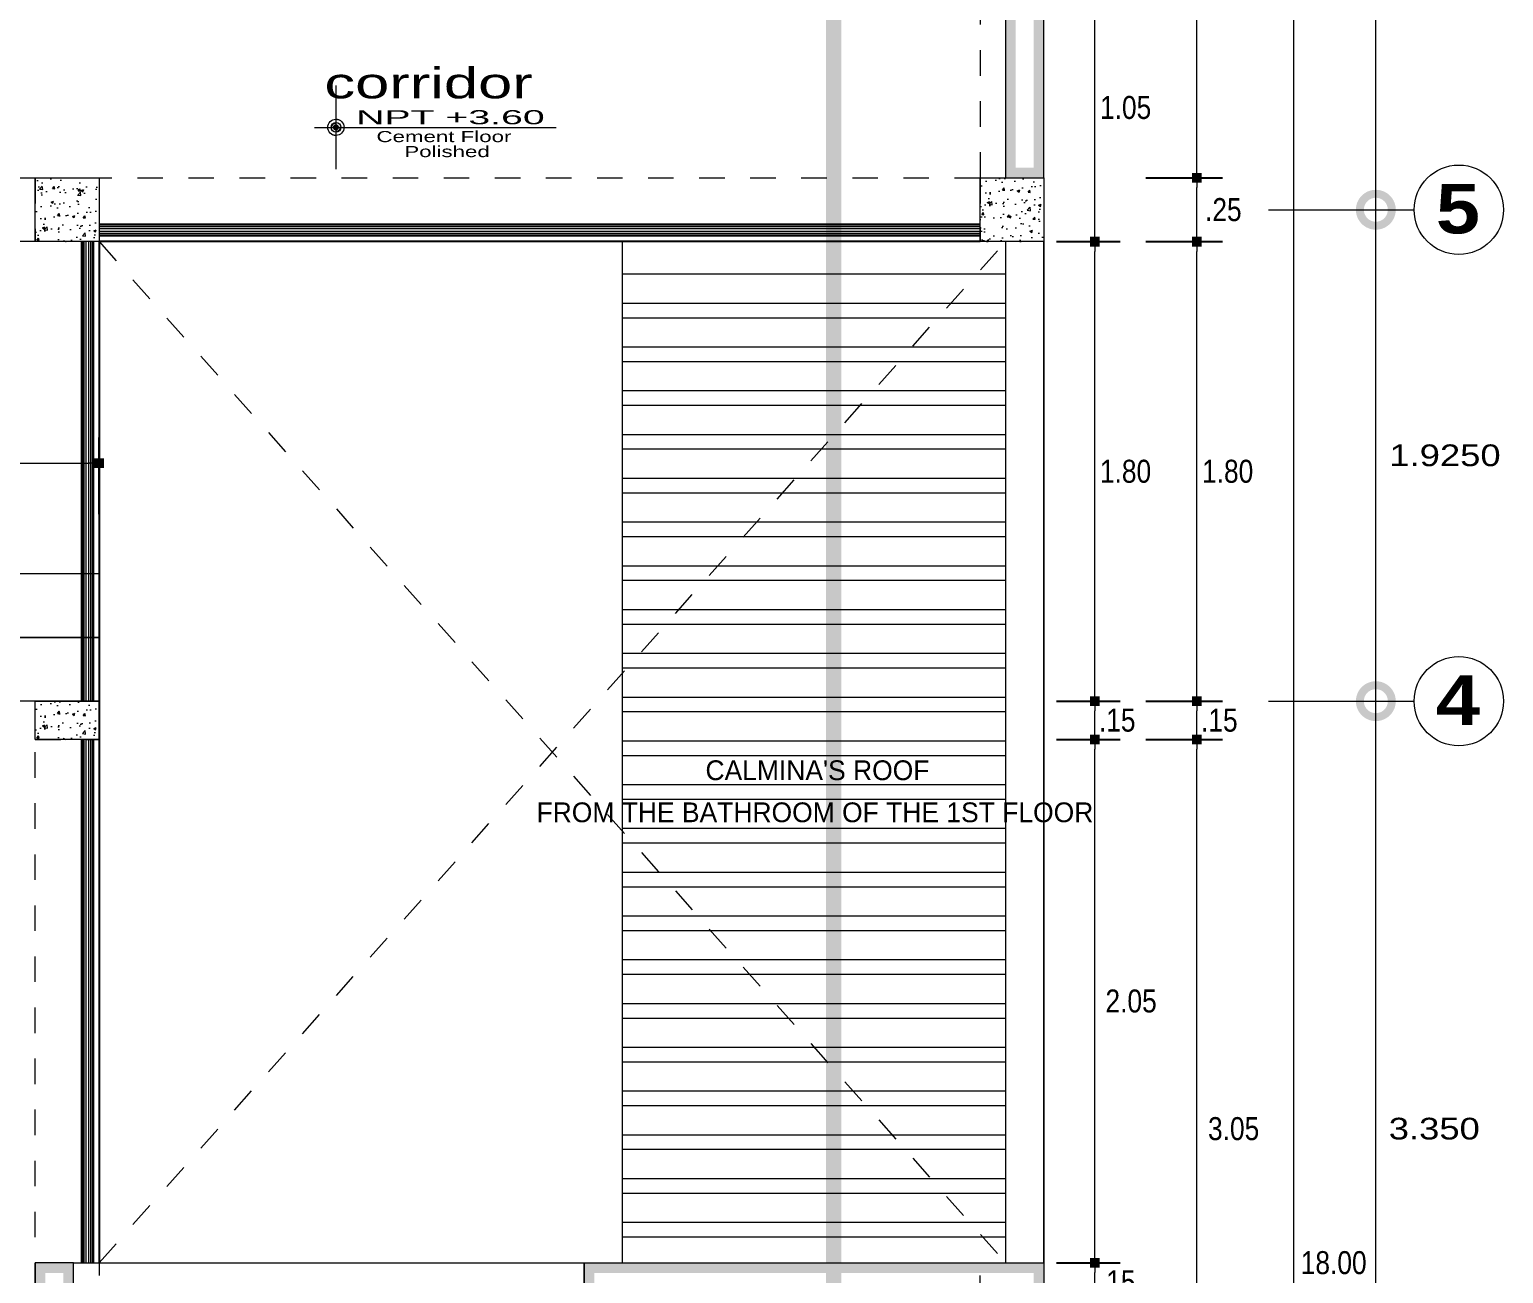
# Model space of a CAD drawing. Header units: millimetres. Extents: x 1555 to 3397, y 790 to 1592.
# Drawn here: x 1661.67 to 1667.45, y 809.79 to 814.66 of the extents above; entities that cross this region are included whole.
import ezdxf
from ezdxf.enums import TextEntityAlignment as Align

# ---------------------------------------------------------------- set-up
doc = ezdxf.new("R2010")
doc.units = ezdxf.units.MM
for name, pattern in [('ACAD_ISO10W100', [18.5, 12, -3, 0.5, -3]), ('DASHDOT', [1, 0.5, -0.25, 0, -0.25]), ('HIDDEN2', [4.7625, 3.175, -1.5875])]:
    doc.linetypes.add(name, pattern=pattern)
doc.layers.get('0').update_dxf_attribs({"lineweight": 5})
doc.layers.get('Defpoints').update_dxf_attribs({"lineweight": 5})
for name, color, linetype, lineweight in [('0-Columna', 253, 'Continuous', 13), ('0-Hach de Muro Alto', 145, 'Continuous', 5), ('0-Muro Alto', 145, 'Continuous', 5), ('02', 2, 'Continuous', 5), ('BARANDAS', 129, 'Continuous', 9), ('COTA', 250, 'Continuous', 9), ('COTA INTERIOE', 22, 'Continuous', 9), ('COTAS', 7, 'Continuous', 9), ('NOMBRES', 7, 'Continuous', 0), ('SIMBOLO CORTES', 10, 'DASHDOT', 5), ('SOMBRA01', 250, 'Continuous', 20), ('TEXT2', 7, 'Continuous', 9), ('TEXTURA VARIOS', 251, 'Continuous', 9), ('TEXTURAS ACHURADOS', 47, 'Continuous', 5)]:
    doc.layers.add(name, color=color, linetype=linetype, lineweight=lineweight)
for name, color, linetype, lineweight, true_color in [('BARANDA DETALLES', 7, 'Continuous', 13, 0x818979), ('CIR EJES', 7, 'Continuous', 9, 0x8b8e7a), ('ejes', 7, 'DASHDOT', 5, 0x6c7360), ('ESCALERA', 7, 'Continuous', 9, 0xb55e94), ('PISO', 7, 'Continuous', 9, 0x919479), ('PISO LM', 7, 'Continuous', 25, 0x484242), ('PROYECCION DE VIGA', 7, 'HIDDEN2', 9, 0xd4bc9d), ('PROYECCION01', 7, 'HIDDEN2', 9, 0x6c4856), ('TECHO 01', 7, 'Continuous', 5, 0x535958), ('TEXTO', 7, 'Continuous', 20, 0x51594d)]:
    doc.layers.add(name, color=color, linetype=linetype, lineweight=lineweight, true_color=true_color)
doc.styles.add('BLACK', font='', dxfattribs={"height": 0.15})
doc.styles.add('DETALLES', font='techl___.ttf')
doc.styles.add('ROMAND', font='', dxfattribs={"height": 2})
doc.styles.add('STYLE1', font='arial.ttf', dxfattribs={"width": 2, "height": 0.065})
doc.styles.add('STYLE1-50EJES', font='swissel.ttf', dxfattribs={"width": 1.2, "height": 0.085})
doc.styles.add('TEXTO-AMBIENTES', font='GOTHIC.TTF', dxfattribs={"width": 1.5, "height": 0.125})
doc.styles.get('BLACK').set_extended_font_data('Arial Black')
doc.styles.get('ROMAND').set_extended_font_data('Air Conditioner')
doc.dimstyles.new('50$0', dxfattribs={"dimscale": 0, "dimtxt": 0.09, "dimasz": 0.038, "dimexe": 0.1, "dimexo": 0.05, "dimgap": 0.02, "dimtad": 2, "dimtih": 1, "dimtoh": 1, "dimlfac": -1, "dimzin": 4, "dimdsep": 46, "dimtxsty": 'DETALLES', "dimblk": 'BOXFILLED', "dimcen": 2.5, "dimclrd": 256, "dimclre": 256, "dimclrt": 256, "dimazin": 0, "dimtfac": 1, "dimtmove": 0, "dimatfit": 2, "dimldrblk": 'DOT', "dimfxl": 0.2, "dimfxlon": 1, "dimtolj": 1, "dimtzin": 0, "dimlwd": -1, "dimarcsym": 0})
doc.dimstyles.new('DIM-1-50ejes', dxfattribs={"dimtxt": 0.085, "dimasz": 0.25, "dimexe": 0.15, "dimexo": 0.18, "dimgap": 0.03, "dimtad": 2, "dimtih": 1, "dimtoh": 1, "dimzin": 0, "dimdsep": 46, "dimtxsty": 'STYLE1-50EJES', "dimblk1": 'DOTSMALL', "dimblk2": 'DOTSMALL', "dimsah": 1, "dimcen": 2.75, "dimclrd": 256, "dimclre": 256, "dimclrt": 256, "dimazin": 0, "dimtfac": 1, "dimtix": 1, "dimtmove": 0, "dimatfit": 3, "dimldrblk": 'DOTSMALL', "dimfxl": 1, "dimfxlon": 1, "dimtolj": 1, "dimtzin": 0, "dimlwd": -1, "dimlwe": -1, "dimarcsym": 0})

# ---------------------------------------------------------------- blocks, each defined once
blk = doc.blocks.new('_BOXFILLED')
at = {"color": 0, "linetype": 'ByBlock'}
blk.add_line((-0.5, 0), (-1, 0), dxfattribs=at)
blk.add_solid([(-0.5, 0.5), (0.5, 0.5), (-0.5, -0.5), (0.5, -0.5)], dxfattribs=at)
blk = doc.blocks.new('*D235')
at = {"layer": 'COTA', "lineweight": -2, "transparency": 16777216}
for p, q in [((1666.4234, 818.8332), (1666.7234, 818.8332)), ((1666.4234, 800.8332), (1666.7234, 800.8332))]:
    blk.add_line(p, q, dxfattribs=at)
at = {"layer": 'COTA', "transparency": 16777216}
blk.add_line((1666.6234, 800.8712), (1666.6234, 818.7952), dxfattribs=at)
at = {"layer": 'Defpoints', "color": 0, "transparency": 16777216}
for p in [(1665.6452, 818.8332), (1666.6234, 818.8332), (1665.6452, 800.8332)]:
    blk.add_point(p, dxfattribs=at)
at = {"layer": 'COTA', "transparency": 16777216, "xscale": 0.038, "yscale": 0.038, "zscale": 0.038}
for p, rotation in [((1666.6234, 818.8332), 90), ((1666.6234, 800.8332), 270)]:
    blk.add_blockref('_BOXFILLED', p, dxfattribs=dict(at, rotation=rotation))
at = {"layer": 'COTA', "transparency": 16777216, "insert": (1666.7801, 809.8332), "char_height": 0.09, "attachment_point": 5, "style": 'DETALLES'}
blk.add_mtext('\\A1;18.00', dxfattribs=at)
blk = doc.blocks.new('_Dot')
at = {"layer": '02', "color": 0, "lineweight": -2}
blk.add_line((-0.5, 0), (-1, 0), dxfattribs=at)
at = {"layer": '02', "color": 0, "const_width": 0.5}
blk.add_lwpolyline([(-0.25, 0, 1), (0.25, 0, 1)], format="xyb", close=True, dxfattribs=at)
blk = doc.blocks.new('*D238')
at = {"layer": 'COTA', "lineweight": -2, "transparency": 16777216}
for p, q in [((1665.6952, 812.0332), (1665.9442, 812.0332)), ((1665.6952, 811.8832), (1665.9442, 811.8832))]:
    blk.add_line(p, q, dxfattribs=at)
at = {"layer": 'COTA', "transparency": 16777216}
blk.add_line((1665.8442, 811.9212), (1665.8442, 811.9952), dxfattribs=at)
at = {"layer": 'Defpoints', "color": 0, "transparency": 16777216}
for p in [(1665.6452, 812.0332), (1665.8442, 812.0332), (1665.6452, 811.8832)]:
    blk.add_point(p, dxfattribs=at)
at = {"layer": 'COTA', "transparency": 16777216, "xscale": 0.038, "yscale": 0.038, "zscale": 0.038}
for p, rotation in [((1665.8442, 812.0332), 90), ((1665.8442, 811.8832), 270)]:
    blk.add_blockref('_BOXFILLED', p, dxfattribs=dict(at, rotation=rotation))
at = {"layer": 'COTA', "transparency": 16777216, "insert": (1665.9324, 811.9582), "char_height": 0.09, "attachment_point": 5, "style": 'DETALLES'}
blk.add_mtext('\\A1;.15', dxfattribs=at)
blk = doc.blocks.new('*D239')
at = {"layer": 'COTA', "lineweight": -2, "transparency": 16777216}
for p, q in [((1665.6952, 813.8332), (1665.9442, 813.8332)), ((1665.6952, 812.0332), (1665.9442, 812.0332))]:
    blk.add_line(p, q, dxfattribs=at)
at = {"layer": 'COTA', "transparency": 16777216}
blk.add_line((1665.8442, 812.0712), (1665.8442, 813.7952), dxfattribs=at)
at = {"layer": 'Defpoints', "color": 0, "transparency": 16777216}
for p in [(1665.6452, 813.8332), (1665.8442, 813.8332), (1665.6452, 812.0332)]:
    blk.add_point(p, dxfattribs=at)
at = {"layer": 'COTA', "transparency": 16777216, "xscale": 0.038, "yscale": 0.038, "zscale": 0.038}
for p, rotation in [((1665.8442, 813.8332), 90), ((1665.8442, 812.0332), 270)]:
    blk.add_blockref('_BOXFILLED', p, dxfattribs=dict(at, rotation=rotation))
at = {"layer": 'COTA', "transparency": 16777216, "insert": (1665.9649, 812.9332), "char_height": 0.09, "attachment_point": 5, "style": 'DETALLES'}
blk.add_mtext('\\A1;1.80', dxfattribs=at)
blk = doc.blocks.new('*D240')
at = {"layer": 'COTA', "lineweight": -2, "transparency": 16777216}
for p, q in [((1665.6952, 814.8832), (1665.9442, 814.8832)), ((1665.6952, 813.8332), (1665.9442, 813.8332))]:
    blk.add_line(p, q, dxfattribs=at)
at = {"layer": 'COTA', "transparency": 16777216}
blk.add_line((1665.8442, 813.8712), (1665.8442, 814.8452), dxfattribs=at)
at = {"layer": 'Defpoints', "color": 0, "transparency": 16777216}
for p in [(1665.6452, 814.8832), (1665.8442, 814.8832), (1665.6452, 813.8332)]:
    blk.add_point(p, dxfattribs=at)
at = {"layer": 'COTA', "transparency": 16777216, "xscale": 0.038, "yscale": 0.038, "zscale": 0.038}
for p, rotation in [((1665.8442, 814.8832), 90), ((1665.8442, 813.8332), 270)]:
    blk.add_blockref('_BOXFILLED', p, dxfattribs=dict(at, rotation=rotation))
at = {"layer": 'COTA', "transparency": 16777216, "insert": (1665.9653, 814.3582), "char_height": 0.09, "attachment_point": 5, "style": 'DETALLES'}
blk.add_mtext('\\A1;1.05', dxfattribs=at)
blk = doc.blocks.new('*D244')
at = {"layer": 'COTA', "lineweight": -2, "transparency": 16777216}
for p, q in [((1666.0442, 811.8832), (1666.3442, 811.8832)), ((1666.0442, 808.8332), (1666.3442, 808.8332))]:
    blk.add_line(p, q, dxfattribs=at)
at = {"layer": 'COTA', "transparency": 16777216}
blk.add_line((1666.2442, 808.8712), (1666.2442, 811.8452), dxfattribs=at)
at = {"layer": 'Defpoints', "color": 0, "transparency": 16777216}
for p in [(1665.6452, 811.8832), (1666.2442, 811.8832), (1665.6452, 808.8332)]:
    blk.add_point(p, dxfattribs=at)
at = {"layer": 'COTA', "transparency": 16777216, "xscale": 0.038, "yscale": 0.038, "zscale": 0.038}
for p, rotation in [((1666.2442, 811.8832), 90), ((1666.2442, 808.8332), 270)]:
    blk.add_blockref('_BOXFILLED', p, dxfattribs=dict(at, rotation=rotation))
at = {"layer": 'COTA', "transparency": 16777216, "insert": (1666.3883, 810.3582), "char_height": 0.09, "attachment_point": 5, "style": 'DETALLES'}
blk.add_mtext('\\A1;3.05', dxfattribs=at)
blk = doc.blocks.new('*D245')
at = {"layer": 'COTA', "lineweight": -2, "transparency": 16777216}
for p, q in [((1666.0442, 812.0332), (1666.3442, 812.0332)), ((1666.0442, 811.8832), (1666.3442, 811.8832))]:
    blk.add_line(p, q, dxfattribs=at)
at = {"layer": 'COTA', "transparency": 16777216}
blk.add_line((1666.2442, 811.9212), (1666.2442, 811.9952), dxfattribs=at)
at = {"layer": 'Defpoints', "color": 0, "transparency": 16777216}
for p in [(1665.6452, 812.0332), (1666.2442, 812.0332), (1665.6452, 811.8832)]:
    blk.add_point(p, dxfattribs=at)
at = {"layer": 'COTA', "transparency": 16777216, "xscale": 0.038, "yscale": 0.038, "zscale": 0.038}
for p, rotation in [((1666.2442, 812.0332), 90), ((1666.2442, 811.8832), 270)]:
    blk.add_blockref('_BOXFILLED', p, dxfattribs=dict(at, rotation=rotation))
at = {"layer": 'COTA', "transparency": 16777216, "insert": (1666.3324, 811.9582), "char_height": 0.09, "attachment_point": 5, "style": 'DETALLES'}
blk.add_mtext('\\A1;.15', dxfattribs=at)
blk = doc.blocks.new('*D246')
at = {"layer": 'COTA', "lineweight": -2, "transparency": 16777216}
for p, q in [((1666.0442, 813.8332), (1666.3442, 813.8332)), ((1666.0442, 812.0332), (1666.3442, 812.0332))]:
    blk.add_line(p, q, dxfattribs=at)
at = {"layer": 'COTA', "transparency": 16777216}
blk.add_line((1666.2442, 812.0712), (1666.2442, 813.7952), dxfattribs=at)
at = {"layer": 'Defpoints', "color": 0, "transparency": 16777216}
for p in [(1665.6452, 813.8332), (1666.2442, 813.8332), (1665.6452, 812.0332)]:
    blk.add_point(p, dxfattribs=at)
at = {"layer": 'COTA', "transparency": 16777216, "xscale": 0.038, "yscale": 0.038, "zscale": 0.038}
for p, rotation in [((1666.2442, 813.8332), 90), ((1666.2442, 812.0332), 270)]:
    blk.add_blockref('_BOXFILLED', p, dxfattribs=dict(at, rotation=rotation))
at = {"layer": 'COTA', "transparency": 16777216, "insert": (1666.3649, 812.9332), "char_height": 0.09, "attachment_point": 5, "style": 'DETALLES'}
blk.add_mtext('\\A1;1.80', dxfattribs=at)
blk = doc.blocks.new('*D247')
at = {"layer": 'COTA', "lineweight": -2, "transparency": 16777216}
for p, q in [((1666.0442, 814.0832), (1666.3442, 814.0832)), ((1666.0442, 813.8332), (1666.3442, 813.8332))]:
    blk.add_line(p, q, dxfattribs=at)
at = {"layer": 'COTA', "transparency": 16777216}
blk.add_line((1666.2442, 813.8712), (1666.2442, 814.0452), dxfattribs=at)
at = {"layer": 'Defpoints', "color": 0, "transparency": 16777216}
for p in [(1665.6452, 814.0832), (1666.2442, 814.0832), (1665.6452, 813.8332)]:
    blk.add_point(p, dxfattribs=at)
at = {"layer": 'COTA', "transparency": 16777216, "xscale": 0.038, "yscale": 0.038, "zscale": 0.038}
for p, rotation in [((1666.2442, 814.0832), 90), ((1666.2442, 813.8332), 270)]:
    blk.add_blockref('_BOXFILLED', p, dxfattribs=dict(at, rotation=rotation))
at = {"layer": 'COTA', "transparency": 16777216, "insert": (1666.348, 813.9582), "char_height": 0.09, "attachment_point": 5, "style": 'DETALLES'}
blk.add_mtext('\\A1;.25', dxfattribs=at)
blk = doc.blocks.new('*D248')
at = {"layer": 'COTA', "lineweight": -2, "transparency": 16777216}
for p, q in [((1666.0442, 818.5832), (1666.3442, 818.5832)), ((1666.0442, 814.0832), (1666.3442, 814.0832))]:
    blk.add_line(p, q, dxfattribs=at)
at = {"layer": 'COTA', "transparency": 16777216}
blk.add_line((1666.2442, 814.1212), (1666.2442, 818.5452), dxfattribs=at)
at = {"layer": 'Defpoints', "color": 0, "transparency": 16777216}
for p in [(1665.6452, 818.5832), (1666.2442, 818.5832), (1665.6452, 814.0832)]:
    blk.add_point(p, dxfattribs=at)
at = {"layer": 'COTA', "transparency": 16777216, "xscale": 0.038, "yscale": 0.038, "zscale": 0.038}
for p, rotation in [((1666.2442, 818.5832), 90), ((1666.2442, 814.0832), 270)]:
    blk.add_blockref('_BOXFILLED', p, dxfattribs=dict(at, rotation=rotation))
at = {"layer": 'COTA', "transparency": 16777216, "insert": (1666.3927, 816.3332), "char_height": 0.09, "attachment_point": 5, "style": 'DETALLES'}
blk.add_mtext('\\A1;4.50', dxfattribs=at)
blk = doc.blocks.new('_DOTSMALL')
at = {"color": 0, "linetype": 'ByBlock', "const_width": 0.5}
blk.add_lwpolyline([(-0.0625, 0, 1), (0.0625, 0, 1)], format="xyb", close=True, dxfattribs=at)
blk = doc.blocks.new('*D251')
at = {"layer": 'COTAS', "transparency": 16777216}
for p, q in [((1666.5242, 812.0332), (1667.0952, 812.0332)), ((1666.9452, 808.6832), (1666.9452, 812.0332)), ((1666.5242, 808.6832), (1667.0952, 808.6832))]:
    blk.add_line(p, q, dxfattribs=at)
at = {"layer": 'Defpoints', "color": 0, "transparency": 16777216}
for p in [(1666.3442, 812.0332), (1666.9452, 812.0332), (1666.3442, 808.6832)]:
    blk.add_point(p, dxfattribs=at)
at = {"layer": 'COTAS', "transparency": 16777216, "xscale": 0.25, "yscale": 0.25, "zscale": 0.25}
for p, rotation in [((1666.9452, 812.0332), 90), ((1666.9452, 808.6832), 270)]:
    blk.add_blockref('_DOTSMALL', p, dxfattribs=dict(at, rotation=rotation))
at = {"layer": 'COTAS', "transparency": 16777216, "insert": (1667.174, 810.3582), "char_height": 0.085, "attachment_point": 5, "style": 'STYLE1-50EJES'}
blk.add_mtext('\\A1;3.350', dxfattribs=at)
blk = doc.blocks.new('*D252')
at = {"layer": 'COTAS', "transparency": 16777216}
for p, q in [((1666.5242, 813.9582), (1667.0952, 813.9582)), ((1666.9452, 812.0332), (1666.9452, 813.9582)), ((1666.5242, 812.0332), (1667.0952, 812.0332))]:
    blk.add_line(p, q, dxfattribs=at)
at = {"layer": 'Defpoints', "color": 0, "transparency": 16777216}
for p in [(1666.3442, 813.9582), (1666.9452, 813.9582), (1666.3442, 812.0332)]:
    blk.add_point(p, dxfattribs=at)
at = {"layer": 'COTAS', "transparency": 16777216, "xscale": 0.25, "yscale": 0.25, "zscale": 0.25}
for p, rotation in [((1666.9452, 813.9582), 90), ((1666.9452, 812.0332), 270)]:
    blk.add_blockref('_DOTSMALL', p, dxfattribs=dict(at, rotation=rotation))
at = {"layer": 'COTAS', "transparency": 16777216, "insert": (1667.216, 812.9957), "char_height": 0.085, "attachment_point": 5, "style": 'STYLE1-50EJES'}
blk.add_mtext('\\A1;1.9250', dxfattribs=at)
blk = doc.blocks.new('*D253')
at = {"layer": 'COTAS', "transparency": 16777216}
for p, q in [((1666.5242, 818.8332), (1667.0952, 818.8332)), ((1666.9452, 813.9582), (1666.9452, 818.8332)), ((1666.5242, 813.9582), (1667.0952, 813.9582))]:
    blk.add_line(p, q, dxfattribs=at)
at = {"layer": 'Defpoints', "color": 0, "transparency": 16777216}
for p in [(1666.3442, 818.8332), (1666.9452, 818.8332), (1666.3442, 813.9582)]:
    blk.add_point(p, dxfattribs=at)
at = {"layer": 'COTAS', "transparency": 16777216, "xscale": 0.25, "yscale": 0.25, "zscale": 0.25}
for p, rotation in [((1666.9452, 818.8332), 90), ((1666.9452, 813.9582), 270)]:
    blk.add_blockref('_DOTSMALL', p, dxfattribs=dict(at, rotation=rotation))
at = {"layer": 'COTAS', "transparency": 16777216, "insert": (1667.1747, 816.3957), "char_height": 0.085, "attachment_point": 5, "style": 'STYLE1-50EJES'}
blk.add_mtext('\\A1;4.875', dxfattribs=at)
blk = doc.blocks.new('*D289')
at = {"layer": 'COTA', "lineweight": -2, "transparency": 16777216}
for p, q in [((1665.6952, 809.8332), (1665.9442, 809.8332)), ((1665.6952, 809.6832), (1665.9442, 809.6832))]:
    blk.add_line(p, q, dxfattribs=at)
at = {"layer": 'COTA', "transparency": 16777216}
blk.add_line((1665.8442, 809.7212), (1665.8442, 809.7952), dxfattribs=at)
at = {"layer": 'Defpoints', "color": 0, "transparency": 16777216}
for p in [(1665.6452, 809.8332), (1665.8442, 809.8332), (1665.6452, 809.6832)]:
    blk.add_point(p, dxfattribs=at)
at = {"layer": 'COTA', "transparency": 16777216, "xscale": 0.038, "yscale": 0.038, "zscale": 0.038}
for p, rotation in [((1665.8442, 809.8332), 90), ((1665.8442, 809.6832), 270)]:
    blk.add_blockref('_BOXFILLED', p, dxfattribs=dict(at, rotation=rotation))
at = {"layer": 'COTA', "transparency": 16777216, "insert": (1665.9324, 809.7582), "char_height": 0.09, "attachment_point": 5, "style": 'DETALLES'}
blk.add_mtext('\\A1;.15', dxfattribs=at)
blk = doc.blocks.new('*D290')
at = {"layer": 'COTA', "lineweight": -2, "transparency": 16777216}
for p, q in [((1665.6952, 811.8832), (1665.9442, 811.8832)), ((1665.6952, 809.8332), (1665.9442, 809.8332))]:
    blk.add_line(p, q, dxfattribs=at)
at = {"layer": 'COTA', "transparency": 16777216}
blk.add_line((1665.8442, 809.8712), (1665.8442, 811.8452), dxfattribs=at)
at = {"layer": 'Defpoints', "color": 0, "transparency": 16777216}
for p in [(1665.6452, 811.8832), (1665.8442, 811.8832), (1665.6452, 809.8332)]:
    blk.add_point(p, dxfattribs=at)
at = {"layer": 'COTA', "transparency": 16777216, "xscale": 0.038, "yscale": 0.038, "zscale": 0.038}
for p, rotation in [((1665.8442, 811.8832), 90), ((1665.8442, 809.8332), 270)]:
    blk.add_blockref('_BOXFILLED', p, dxfattribs=dict(at, rotation=rotation))
at = {"layer": 'COTA', "transparency": 16777216, "insert": (1665.9868, 810.8582), "char_height": 0.09, "attachment_point": 5, "style": 'DETALLES'}
blk.add_mtext('\\A1;2.05', dxfattribs=at)
blk = doc.blocks.new('*D390')
at = {"layer": 'COTA INTERIOE', "lineweight": -2, "transparency": 16777216}
for p, q in [((1660.3452, 812.7656), (1660.3452, 813.0656)), ((1661.9452, 812.7656), (1661.9452, 813.0656))]:
    blk.add_line(p, q, dxfattribs=at)
at = {"layer": 'COTA INTERIOE', "transparency": 16777216}
blk.add_line((1660.3832, 812.9656), (1661.9072, 812.9656), dxfattribs=at)
at = {"layer": 'Defpoints', "color": 0, "transparency": 16777216}
for p in [(1661.9452, 812.9656), (1660.3452, 812.5332), (1661.9452, 812.5332)]:
    blk.add_point(p, dxfattribs=at)
at = {"layer": 'COTA INTERIOE', "transparency": 16777216, "xscale": 0.038, "yscale": 0.038, "zscale": 0.038, "rotation": 180}
blk.add_blockref('_BOXFILLED', (1660.3452, 812.9656), dxfattribs=at)
at = {"layer": 'COTA INTERIOE', "transparency": 16777216, "xscale": 0.038, "yscale": 0.038, "zscale": 0.038}
blk.add_blockref('_BOXFILLED', (1661.9452, 812.9656), dxfattribs=at)
at = {"layer": 'COTA INTERIOE', "transparency": 16777216, "insert": (1661.1452, 813.0315), "char_height": 0.09, "attachment_point": 5, "style": 'DETALLES'}
blk.add_mtext('\\A1;1.60', dxfattribs=at)

msp = doc.modelspace()

# ---------------------------------------------------------------- hatches: boundary and pattern name
at = {"layer": 'TECHO 01'}
h = msp.add_hatch(dxfattribs=at)
h.set_pattern_fill('ANSI32', color=256, scale=0.018, angle=135, style=0)
h.set_pattern_definition([(180, (68.49385, 61.89844), (-3e-17, -0.17145), []), (180, (68.4367, 61.95559), (-3e-17, -0.17145), [])])
h.paths.add_polyline_path([(1665.49518, 813.73322), (1665.39518, 813.73322), (1663.99518, 813.73322), (1663.99518, 809.83322), (1665.49518, 809.83322)])
at = {"layer": 'TEXTURA VARIOS'}
h = msp.add_hatch(color=256, dxfattribs=at)
h.paths.add_polyline_path([(1662.87272, 814.31512), (1662.87272, 814.31262, -0.4142136), (1662.90443, 814.28091), (1662.90693, 814.28091, 0.4142136)])
h.paths.add_polyline_path([(1662.841, 814.28091), (1662.8385, 814.28091, 0.4142136), (1662.87272, 814.24669), (1662.87272, 814.24919, -0.4142136)])
h = msp.add_hatch(color=256, dxfattribs=at)
h.paths.add_polyline_path([(1662.87272, 814.29512), (1662.87272, 814.30012, 0.4142136), (1662.8535, 814.28091), (1662.8585, 814.28091, -0.4142136)])
h.paths.add_polyline_path([(1662.89193, 814.28091), (1662.88693, 814.28091, -0.4142136), (1662.87272, 814.26669), (1662.87272, 814.26169, 0.4142136)])
h = msp.add_hatch(color=256, dxfattribs=at)
h.paths.add_polyline_path([(1662.87272, 814.2688), (1662.87272, 814.28091), (1662.86061, 814.28091, 0.4142136)])
h.paths.add_polyline_path([(1662.88482, 814.28091), (1662.87272, 814.28091), (1662.87272, 814.2688, 0.4142136)])
h.paths.add_polyline_path([(1662.88482, 814.28091, 0.4142136), (1662.87272, 814.29301), (1662.87272, 814.28091)])
h.paths.add_polyline_path([(1662.87272, 814.28091), (1662.87272, 814.29301, 0.4142136), (1662.86061, 814.28091)])
at = {"layer": 'TEXTURAS ACHURADOS'}
h = msp.add_hatch(dxfattribs=at)
h.set_pattern_fill('CONCRET3', color=256, scale=0.014, angle=360, pattern_type=2)
h.set_pattern_definition([(50, (1731.5708, 763.382205), (0.100416426, -0.0087853), [0.0105, -0.1155]), (355, (1731.5708, 763.38221), (-0.01942519, 0.1053069), [0.0084, -0.0924]), (100.4514, (1731.57917, 763.38147), (0.08099131, 0.09652154), [0.00892363, -0.0981599]), (46.1842, (1731.5708, 763.4102), (0.14941375, -0.02317266), [0.01575, -0.17325]), (96.6356, (1731.58325, 763.40827), (0.13085278, 0.1363765), [0.01338544, -0.14723982]), (351.1842, (1731.5708, 763.4102), (0.13085267, 0.1363766), [0.0126, -0.1386]), (21, (1731.5848, 763.403205), (0.08356699, -0.056366645), [0.0105, -0.1155]), (326, (1731.5848, 763.40321), (0.03406415, 0.10152101), [0.0084, -0.0924]), (71.4514, (1731.59176, 763.39851), (0.11763117, 0.04515427), [0.00892363, -0.0981599]), (37.5, (1731.570798, 763.382205), (0.00170238, 0.04660514), [0, -0.09128, 0, -0.0938, 0, -0.09275]), (7.5, (1731.5708, 763.382205), (0.036829735, 0.05521764), [0, -0.05348, 0, -0.08918, 0, -0.03535]), (327.5, (1731.539578, 763.382205), (0.074735141, -0.003157682), [0, -0.035, 0, -0.1092, 0, -0.1449]), (317.5, (1731.52558, 763.382205), (0.081646064, 0.0140147), [0, -0.0455, 0, -0.07252, 0, -0.1029])])
h.paths.add_polyline_path([(1661.69518, 813.83322), (1661.94518, 813.83322), (1661.94518, 814.08322), (1661.69518, 814.08322)])
h = msp.add_hatch(dxfattribs=at)
h.set_pattern_fill('CONCRET3', color=256, scale=0.014, angle=360, pattern_type=2)
h.set_pattern_definition([(50, (1735.2708, 763.482205), (0.100416426, -0.0087853), [0.0105, -0.1155]), (355, (1735.2708, 763.48221), (-0.01942519, 0.1053069), [0.0084, -0.0924]), (100.4514, (1735.27917, 763.48147), (0.08099131, 0.09652154), [0.00892363, -0.0981599]), (46.1842, (1735.2708, 763.5102), (0.14941375, -0.02317266), [0.01575, -0.17325]), (96.6356, (1735.28325, 763.50827), (0.13085278, 0.1363765), [0.01338544, -0.14723982]), (351.1842, (1735.2708, 763.5102), (0.13085267, 0.1363766), [0.0126, -0.1386]), (21, (1735.2848, 763.503205), (0.08356699, -0.056366645), [0.0105, -0.1155]), (326, (1735.2848, 763.50321), (0.03406415, 0.10152101), [0.0084, -0.0924]), (71.4514, (1735.29176, 763.49851), (0.11763117, 0.04515427), [0.00892363, -0.0981599]), (37.5, (1735.270798, 763.482205), (0.00170238, 0.04660514), [0, -0.09128, 0, -0.0938, 0, -0.09275]), (7.5, (1735.2708, 763.482205), (0.036829735, 0.05521764), [0, -0.05348, 0, -0.08918, 0, -0.03535]), (327.5, (1735.239578, 763.482205), (0.074735141, -0.003157682), [0, -0.035, 0, -0.1092, 0, -0.1449]), (317.5, (1735.22558, 763.482205), (0.081646064, 0.0140147), [0, -0.0455, 0, -0.07252, 0, -0.1029])])
h.paths.add_polyline_path([(1665.39518, 814.08322), (1665.64518, 814.08322), (1665.64518, 813.83322), (1665.39518, 813.83322)])
h = msp.add_hatch(dxfattribs=at)
h.set_pattern_fill('CONCRET3', color=256, scale=0.014, angle=360, pattern_type=2)
h.set_pattern_definition([(50, (1731.5708, 761.432205), (0.100416426, -0.0087853), [0.0105, -0.1155]), (355, (1731.5708, 761.43221), (-0.01942519, 0.1053069), [0.0084, -0.0924]), (100.4514, (1731.57917, 761.43147), (0.08099131, 0.09652154), [0.00892363, -0.0981599]), (46.1842, (1731.5708, 761.4602), (0.14941375, -0.02317266), [0.01575, -0.17325]), (96.6356, (1731.58325, 761.45827), (0.13085278, 0.1363765), [0.01338544, -0.14723982]), (351.1842, (1731.5708, 761.4602), (0.13085267, 0.1363766), [0.0126, -0.1386]), (21, (1731.5848, 761.453205), (0.08356699, -0.056366645), [0.0105, -0.1155]), (326, (1731.5848, 761.45321), (0.03406415, 0.10152101), [0.0084, -0.0924]), (71.4514, (1731.59176, 761.44851), (0.11763117, 0.04515427), [0.00892363, -0.0981599]), (37.5, (1731.570798, 761.432205), (0.00170238, 0.04660514), [0, -0.09128, 0, -0.0938, 0, -0.09275]), (7.5, (1731.5708, 761.432205), (0.036829735, 0.05521764), [0, -0.05348, 0, -0.08918, 0, -0.03535]), (327.5, (1731.539578, 761.432205), (0.074735141, -0.003157682), [0, -0.035, 0, -0.1092, 0, -0.1449]), (317.5, (1731.52558, 761.432205), (0.081646064, 0.0140147), [0, -0.0455, 0, -0.07252, 0, -0.1029])])
h.paths.add_polyline_path([(1661.69518, 811.88322), (1661.94518, 811.88322), (1661.94518, 812.03322), (1661.69518, 812.03322)])

# ---------------------------------------------------------------- linework, layer by layer
at = {"layer": '0-Columna'}
for points in [[(1661.94518, 814.08322), (1661.94518, 813.83322), (1661.69518, 813.83322), (1661.69518, 814.08322)], [(1665.64518, 813.83322), (1665.39518, 813.83322), (1665.39518, 814.08322), (1665.64518, 814.08322)], [(1661.94518, 812.03322), (1661.94518, 811.88322), (1661.69518, 811.88322), (1661.69518, 812.03322)]]:
    msp.add_lwpolyline(points, close=True, dxfattribs=at)
at = {"layer": '0-Hach de Muro Alto', "const_width": 0.04}
for points in [[(1665.62518, 818.56322), (1665.51518, 818.56322), (1665.51518, 814.10322), (1665.62518, 814.10322)], [(1661.71518, 808.85322), (1661.82518, 808.85322), (1661.82518, 809.81322), (1661.71518, 809.81322)], [(1663.86518, 809.81322), (1665.62518, 809.81322), (1665.62518, 808.85322), (1665.51518, 808.85322), (1665.51518, 809.70322), (1664.97018, 809.70322), (1663.86518, 809.70322)]]:
    msp.add_lwpolyline(points, close=True, dxfattribs=at)
at = {"layer": '0-Muro Alto'}
msp.add_line((1665.64518, 813.83322), (1665.64518, 809.68322), dxfattribs=at)
for points in [[(1665.64518, 818.58322), (1665.49518, 818.58322), (1665.49518, 814.08322), (1665.64518, 814.08322)], [(1665.64518, 813.83322), (1665.49518, 813.83322), (1665.49518, 809.83322), (1665.64518, 809.83322)], [(1661.69518, 808.83322), (1661.84518, 808.83322), (1661.84518, 809.83322), (1661.69518, 809.83322)], [(1661.84518, 809.83322), (1663.84518, 809.83322), (1663.84518, 809.68322), (1661.84518, 809.68322), (1661.84518, 809.68322)], [(1663.84518, 809.83322), (1665.64518, 809.83322), (1665.64518, 808.83322), (1665.49518, 808.83322), (1665.49518, 809.68322), (1664.97018, 809.68322), (1663.84518, 809.68322)]]:
    msp.add_lwpolyline(points, close=True, dxfattribs=at)
msp.add_lwpolyline([(1665.49518, 813.83322), (1665.39518, 813.83322)], dxfattribs=at)
at = {"layer": 'BARANDA DETALLES'}
for p, q in [((1665.39518, 813.90122), (1661.94518, 813.90122)), ((1665.39518, 813.89722), (1661.94518, 813.89722)), ((1665.39518, 813.89122), (1661.94518, 813.89122)), ((1665.39518, 813.88322), (1661.94518, 813.88322)), ((1665.39518, 813.87322), (1661.94518, 813.87322)), ((1665.39518, 813.86522), (1661.94518, 813.86522)), ((1661.87718, 812.03322), (1661.87718, 813.83322)), ((1661.88118, 812.03322), (1661.88118, 813.83322)), ((1661.88718, 812.03322), (1661.88718, 813.83322)), ((1661.89518, 812.03322), (1661.89518, 813.83322)), ((1661.90518, 812.03322), (1661.90518, 813.83322)), ((1661.91318, 812.03322), (1661.91318, 813.83322)), ((1661.91918, 812.03322), (1661.91918, 813.83322)), ((1661.92318, 812.03322), (1661.92318, 813.83322)), ((1665.39518, 813.85922), (1661.94518, 813.85922)), ((1665.39518, 813.85522), (1661.94518, 813.85522)), ((1661.87718, 809.83322), (1661.87718, 811.88322)), ((1661.88118, 809.83322), (1661.88118, 811.88322)), ((1661.88718, 809.83322), (1661.88718, 811.88322)), ((1661.89518, 809.83322), (1661.89518, 811.88322)), ((1661.90518, 809.83322), (1661.90518, 811.88322)), ((1661.91318, 809.83322), (1661.91318, 811.88322)), ((1661.91918, 809.83322), (1661.91918, 811.88322)), ((1661.92318, 809.83322), (1661.92318, 811.88322))]:
    msp.add_line(p, q, dxfattribs=at)
at = {"layer": 'BARANDAS'}
for points in [[(1661.87518, 812.03322), (1661.92518, 812.03322), (1661.92518, 813.83322), (1661.87518, 813.83322)], [(1661.87518, 809.83322), (1661.92518, 809.83322), (1661.92518, 811.88322), (1661.87518, 811.88322)]]:
    msp.add_lwpolyline(points, close=True, dxfattribs=at)
at = {"layer": 'CIR EJES'}
for centre in [(1667.27018, 813.95822), (1667.27018, 812.03322)]:
    msp.add_circle(centre, 0.175, dxfattribs=at)
at = {"layer": 'ESCALERA'}
for points in [[(1660.34518, 812.53322), (1661.94518, 812.53322), (1661.94518, 812.28322), (1660.34518, 812.28322)], [(1660.34518, 812.28322), (1661.94518, 812.28322), (1661.94518, 812.03322), (1660.34518, 812.03322)]]:
    msp.add_lwpolyline(points, close=True, dxfattribs=at)
at = {"layer": 'PISO', "ltscale": 0.03}
msp.add_lwpolyline([(1663.99518, 809.83322), (1663.99518, 813.83322)], dxfattribs=at)
at = {"layer": 'PISO LM', "ltscale": 0.03}
msp.add_lwpolyline([(1665.39518, 813.83322), (1661.94518, 813.83322), (1661.94518, 809.83322)], dxfattribs=at)
at = {"layer": 'PROYECCION DE VIGA', "linetype": 'HIDDEN2', "ltscale": 0.03}
for points in [[(1665.39518, 814.08322), (1665.64518, 814.08322), (1665.64518, 818.58322), (1665.39518, 818.58322)], [(1660.59518, 814.08322), (1661.69518, 814.08322), (1661.69518, 813.83322), (1660.59518, 813.83322)], [(1661.69518, 814.08322), (1665.39518, 814.08322), (1665.39518, 813.83322), (1661.69518, 813.83322)], [(1661.69518, 811.88322), (1661.94518, 811.88322), (1661.94518, 800.33322), (1661.69518, 800.33322)], [(1665.39518, 809.83322), (1665.64518, 809.83322), (1665.64518, 800.48322), (1665.39518, 800.48322)]]:
    msp.add_lwpolyline(points, close=True, dxfattribs=at)
at = {"layer": 'PROYECCION01', "linetype": 'HIDDEN2', "ltscale": 0.03}
for p, q in [((1661.94518, 809.83322), (1665.49518, 813.83322)), ((1661.94518, 813.83322), (1665.49518, 809.83322))]:
    msp.add_line(p, q, dxfattribs=at)
at = {"layer": 'SIMBOLO CORTES', "linetype": 'ACAD_ISO10W100', "ltscale": 0.07, "const_width": 0.05972}
msp.add_lwpolyline([(1664.322, 820.12949), (1664.822, 820.12949), (1664.822, 799.03325), (1664.322, 799.03325)], dxfattribs=at)
at = {"layer": 'SOMBRA01'}
for p, q in [((1662.89693, 814.28091), (1662.88693, 814.28091)), ((1662.88693, 814.28091), (1662.89193, 814.28091)), ((1662.89693, 814.28091), (1662.90693, 814.28091)), ((1662.90193, 814.28091), (1662.90693, 814.28091))]:
    msp.add_line(p, q, dxfattribs=at)
for radius in [0.03172, 0.01922]:
    msp.add_circle((1662.87272, 814.28091), radius, dxfattribs=at)
at = {"layer": 'TEXTURA VARIOS', "ltscale": 0.8}
for p, q in [((1662.87272, 814.44487), (1662.87272, 814.11694)), ((1662.87272, 814.44487), (1662.87272, 814.11694)), ((1662.78866, 814.28091), (1663.53367, 814.28091)), ((1662.80192, 814.28091), (1663.73508, 814.28091))]:
    msp.add_line(p, q, dxfattribs=at)

# ---------------------------------------------------------------- texts
at = {"layer": 'ejes', "linetype": 'Continuous', "lineweight": 0, "style": 'BLACK'}
for s, p in [('5', (1667.18054, 813.86542)), ('4', (1667.18054, 811.94042))]:
    msp.add_text(s, height=0.19424, dxfattribs=at).set_placement(p)
at = {"layer": 'NOMBRES', "style": 'ROMAND'}
for s, p in [("CALMINA'S ROOF", (1664.75842, 811.72393)), ('FROM THE BATHROOM OF THE 1ST FLOOR', (1664.74855, 811.55913))]:
    msp.add_text(s, height=0.0774356, dxfattribs=at).set_placement(p, align=Align.CENTER)
at = {"layer": 'TEXT2', "style": 'TEXTO-AMBIENTES', "width": 1.5}
for s, height, p in [('corridor', 0.12, (1663.23551, 814.45453)), ('Cement Floor ', 0.0434746, (1663.30793, 814.24482)), ('Polished', 0.043475, (1663.30793, 814.18609))]:
    msp.add_text(s, height=height, dxfattribs=at).set_placement(p, align=Align.MIDDLE_CENTER)
at = {"layer": 'TEXTO', "linetype": 'Continuous', "ltscale": 0.5, "insert": (1663.32101, 814.3482), "char_height": 0.055, "width": 0.8281509, "attachment_point": 2, "style": 'STYLE1'}
msp.add_mtext('NPT +3.60', dxfattribs=at)

# ---------------------------------------------------------------- dimensions: what is measured, and where the dimension line sits
at = {"layer": 'COTA'}
for base, p1, p2, picture, middle in [((1666.62336, 818.83322), (1665.64518, 800.83322), (1665.64518, 818.83322), '*D235', (1666.78007, 809.83322)), ((1666.24415, 818.58322), (1665.64518, 814.08322), (1665.64518, 818.58322), '*D248', (1666.3927, 816.33322)), ((1665.84415, 814.88322), (1665.64518, 813.83322), (1665.64518, 814.88322), '*D240', (1665.96533, 814.35822)), ((1666.24415, 814.08322), (1665.64518, 813.83322), (1665.64518, 814.08322), '*D247', (1666.34803, 813.95822)), ((1665.84415, 813.83322), (1665.64518, 812.03322), (1665.64518, 813.83322), '*D239', (1665.96494, 812.93322)), ((1666.24415, 813.83322), (1665.64518, 812.03322), (1665.64518, 813.83322), '*D246', (1666.36494, 812.93322)), ((1665.84415, 812.03322), (1665.64518, 811.88322), (1665.64518, 812.03322), '*D238', (1665.93237, 811.95822)), ((1666.24415, 812.03322), (1665.64518, 811.88322), (1665.64518, 812.03322), '*D245', (1666.33237, 811.95822)), ((1666.24415, 811.88322), (1665.64518, 808.83322), (1665.64518, 811.88322), '*D244', (1666.38829, 810.35822)), ((1665.84415, 811.88322), (1665.64518, 809.83322), (1665.64518, 811.88322), '*D290', (1665.98685, 810.85822)), ((1665.84415, 809.83322), (1665.64518, 809.68322), (1665.64518, 809.83322), '*D289', (1665.93237, 809.75822))]:
    dim = msp.add_linear_dim(base=base, p1=p1, p2=p2, angle=90, dimstyle='50$0', override={"dimscale": 1, "dimtmove": 1}, dxfattribs=at)
    dim.commit()
    dim.dimension.update_dxf_attribs({"geometry": picture, "text_midpoint": middle})
at = {"layer": 'COTA INTERIOE'}
dim = msp.add_aligned_dim(p1=(1660.34518, 812.53322), p2=(1661.94518, 812.53322), distance=0.43241, dimstyle='50$0', override={"dimscale": 1, "dimtmove": 1}, dxfattribs=at)
dim.commit()
dim.dimension.update_dxf_attribs({"geometry": '*D390', "text_midpoint": (1661.14518, 813.03155)})
at = {"layer": 'COTAS'}
for base, p1, p2, override, picture, middle in [((1666.94518, 818.83322), (1666.34415, 813.95822), (1666.34415, 818.83322), {"dimdec": 3, "dimtmove": 1}, '*D253', (1667.1747, 816.39572)), ((1666.94518, 813.95822), (1666.34415, 812.03322), (1666.34415, 813.95822), {"dimdec": 4, "dimtmove": 1}, '*D252', (1667.21601, 812.99572)), ((1666.94518, 812.03322), (1666.34415, 808.68322), (1666.34415, 812.03322), {"dimdec": 3, "dimtmove": 1}, '*D251', (1667.17404, 810.35822))]:
    dim = msp.add_linear_dim(base=base, p1=p1, p2=p2, angle=90, dimstyle='DIM-1-50ejes', override=override, dxfattribs=at)
    dim.commit()
    dim.dimension.update_dxf_attribs({"geometry": picture, "text_midpoint": middle})

doc.saveas('drawing.dxf')
